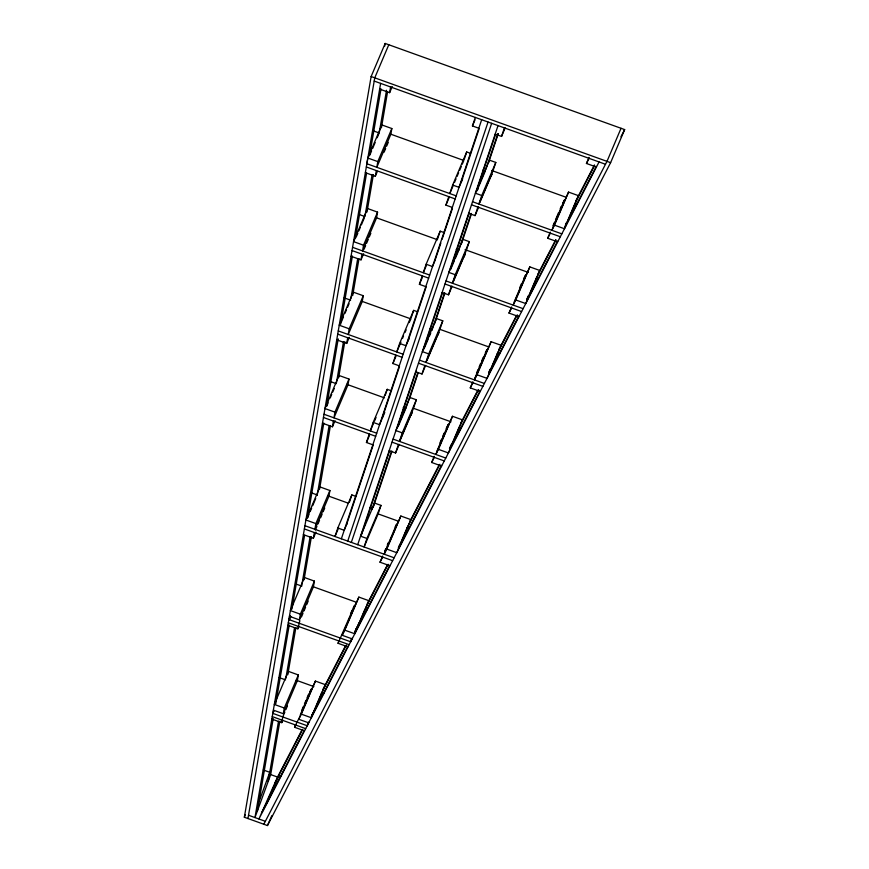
<?xml version="1.0" encoding="UTF-8"?>
<svg xmlns="http://www.w3.org/2000/svg" width="869" height="869" viewBox="0 0 869 869"><rect width="100%" height="100%" fill="white"/><g stroke="black" fill="none" stroke-linecap="round" stroke-linejoin="round"><path stroke-width="1.3" d="M244.341 817.24L371.128 76.526L385.173 43.45L624.659 129.59L610.614 162.666L267.456 825.55L244.341 817.24L245.264 814.698M247.958 818.544L374.756 77.83L388.791 44.754M384.717 46.122L385.173 43.45M391.843 128.525L377.798 161.612L376.82 167.315L390.865 134.228L391.843 128.525L381.871 124.94L367.826 158.028L366.848 163.73L456.182 195.862M380.633 83.381L254.965 817.566L270.693 774.594L279.851 721.14M257.43 810.81L273.224 718.565M275.745 703.857L289.247 624.985M291.995 608.941L304.574 535.413M307.55 518.033L323.8 423.105M326.777 405.725L338.215 338.877M340.735 324.17L352.412 255.997M355.378 238.617L366.599 173.105M369.575 155.725L381.013 88.877M268.217 781.35L278.514 721.194M285.836 678.417L294.537 627.624M301.63 586.184L310.092 536.727M317.185 495.287L329.09 425.777M336.412 383.001L343.505 341.56M350.826 298.795L357.691 258.69M365.013 215.914L372.106 174.473M379.199 133.033L386.52 90.257M287.78 674.779L295.862 627.603M304.041 579.808L311.417 536.727M319.553 489.204L330.405 425.81M338.628 377.754L344.808 341.626M352.695 295.558L358.995 258.766M367 212.003L373.409 174.582M381.415 127.808L387.585 91.734M271.823 719.076L281.795 722.66L282.773 716.958L284.847 712.059M273.355 710.136L283.327 713.721L284.293 708.018L298.339 674.941L288.367 671.357L274.322 704.433L284.293 708.018M287.878 625.245L297.85 628.83L299.87 620.672M289.41 616.306L299.381 619.89L300.359 614.187L314.404 581.111L304.432 577.516L290.387 610.603L300.359 614.187M303.39 534.641L313.361 538.226L314.339 532.523M315.871 523.583L314.893 529.286L328.938 496.21L329.905 490.507L319.944 486.922L305.899 519.999L315.871 523.583L329.905 490.507M322.464 423.192L332.436 426.777L333.414 421.074M334.945 412.134L333.968 417.837L348.013 384.761L348.99 379.058L339.019 375.473L324.973 408.549L334.945 412.134L348.99 379.058M336.737 339.855L346.709 343.44L347.687 337.737M349.208 328.797L348.241 334.5L362.275 301.424L363.253 295.721L353.281 292.136L339.236 325.212L349.208 328.797L363.253 295.721M351.043 256.268L361.015 259.853L361.993 254.15M363.524 245.21L362.547 250.913L376.581 217.837L377.559 212.134L367.587 208.538L353.553 241.625L363.524 245.21L377.559 212.134M365.349 172.67L375.321 176.266L376.299 170.563M379.655 89.083L389.627 92.668L390.605 86.965M298.339 674.941L297.361 680.644L283.327 713.721M314.404 581.111L313.427 586.814L299.381 619.89M355.693 496.297L351.858 494.917L337.824 527.994L334.967 536.51L338.606 527.939M372.834 444.798L366.446 442.495L369.303 433.979M391.05 390.702L387.216 389.323L373.181 422.399L370.324 430.915L373.442 423.561M399.273 365.827L392.886 363.535L395.743 355.019M417.489 311.732L413.655 310.363L399.621 343.44L396.764 351.956L400.924 342.158M425.788 286.64L419.401 284.337L422.258 275.821M444.005 232.544L440.17 231.165L426.136 264.241L423.279 272.757L426.407 265.403M452.304 207.441L445.916 205.138L448.773 196.622M470.52 153.346L466.696 151.966L452.651 185.043L449.794 193.559L453.444 184.988M478.819 128.243L472.443 125.94L475.289 117.434M349.414 502.217L351.858 494.917M385.184 395.406L387.216 389.323M411.211 317.663L413.655 310.363M437.324 239.681L440.17 231.165M464.252 159.266L466.696 151.966M341.354 538.813L481.676 119.726M346.568 524.604L373.257 444.906M382.295 417.913L399.512 366.49M408.126 340.778L426.201 286.781M435.239 259.788L440.833 243.081M442.125 239.225L452.456 208.364M461.07 182.653L479.145 128.666M347.73 541.105L488.052 122.018M351.326 542.397L491.648 123.311M357.702 544.689L498.024 125.603M361.135 535.836L389.616 450.783M397.361 427.646L416.294 371.085M423.616 349.229L442.56 292.668M450.305 269.531L469.238 212.959M476.56 191.115L495.504 134.543M372.117 509.104L391.495 451.25M405.693 408.832L417.75 372.834M431.947 330.405L444.439 293.125M458.636 250.707L471.117 213.426M485.76 169.716L497.807 133.728M373.377 506.746L391.973 451.196M409.625 398.48L418.228 372.768M434.761 323.398L444.917 293.07M461.276 244.222L471.172 214.654M488.617 162.579L498.295 133.663M366.935 538.465L364.089 546.981L378.124 513.905L380.98 505.389L374.593 503.097L360.559 536.173L366.935 538.465L380.98 505.389M389.182 450.674L395.569 452.966L398.415 444.45M402.293 432.871L399.447 441.387L413.481 408.311L416.338 399.794L409.951 397.502L395.916 430.579L402.293 432.871L416.338 399.794M415.621 371.715L422.008 374.007L424.854 365.491M428.732 353.911L425.886 362.427L439.92 329.351L442.777 320.835L436.39 318.543L422.356 351.619L428.732 353.911L442.777 320.835M442.136 292.516L448.523 294.808L451.369 286.292M455.247 274.713L452.401 283.229L466.436 250.153L469.293 241.636L462.905 239.344L448.871 272.421L455.247 274.713L469.293 241.636M468.652 213.318L475.039 215.621L477.885 207.104M481.763 195.514L478.917 204.03L492.962 170.954L495.808 162.438L489.432 160.146L475.386 193.222L481.763 195.514L495.808 162.438M495.178 134.119L501.554 136.422L504.411 127.906M411.233 415.024L412.46 411.374L400.5 439.551M438.085 334.847L438.899 332.414L426.94 360.592M464.187 256.866L465.415 253.216L453.455 281.393M491.115 176.45L491.93 174.017L479.97 202.195M258.984 801.772L269.77 772.302L263.329 769.988M352.271 638.052L350.663 641.767L288.856 619.543L290.365 615.784M289.312 620.27L290.822 616.512M308.799 722.02L307.192 725.745L272.801 713.373L273.8 710.875M389.627 92.668L392.234 86.552M370.085 154.465L371.606 150.88M372.616 148.501L375.158 142.527M377.179 137.758L378.699 134.174M384.098 152.184L385.662 148.501M386.705 146.057L388.258 142.375M375.321 176.266L377.407 171.356M356.29 236.857L357.811 233.283M358.821 230.893L360.342 227.309M361.352 224.93L364.393 217.761M364.068 249.251L365.632 245.569M366.675 243.124L368.228 239.442M369.271 236.998L370.835 233.316M361.015 259.853L363.611 253.726M341.474 321.639L343.494 316.87M345.015 313.285L346.535 309.712M347.546 307.322L349.066 303.737M346.709 343.44L349.305 337.313M326.668 406.355L328.189 402.771M330.22 398.002L331.73 394.417M332.751 392.028L334.272 388.454M332.436 426.777L335.043 420.65M472.443 125.94L475.039 119.824M307.626 517.62L309.147 514.046M310.157 511.656L311.678 508.072M312.688 505.693L315.729 498.524M454.476 182.533L456.04 178.862M457.083 176.407L458.636 172.735M459.679 170.281L461.243 166.609M462.275 164.154L463.84 160.483L391.104 134.315M445.916 205.138L449.045 197.795M462.677 178.764L459.028 187.346L452.651 185.043M419.401 284.337L422.53 276.994M315.382 530.079L316.935 526.397M317.978 523.953L319.542 520.27M320.574 517.826L322.138 514.155M323.181 511.7L324.734 508.028M313.361 538.226L315.958 532.1M435.119 260.407L432.512 266.533L426.136 264.241M402.488 338.476L403.52 336.031M405.084 332.349L406.127 329.905M409.245 322.551L410.809 318.88M392.886 363.535L396.003 356.181M288.856 619.543L290.42 615.86M409.114 338.389L405.997 345.732L399.621 343.44M374.485 421.117L376.049 417.435M366.446 442.495L369.564 435.152M477.179 190.235L485.282 171.139L482.729 170.215M477.19 190.702L478.254 188.258M501.554 136.422L505.193 127.841M384.761 412.449L379.557 424.691L373.181 422.399M301.434 617.001L302.988 613.329M304.031 610.874L305.595 607.203M306.627 604.748L308.191 601.076M297.85 628.83L298.893 626.375M450.653 269.433L454.205 261.069M455.215 258.69L458.256 251.521M475.039 215.621L478.678 207.039M347.328 522.942L344.2 530.296L337.824 527.994M424.137 348.621L428.189 339.073M429.21 336.694L430.731 333.109M448.523 294.808L452.162 286.238M272.801 713.373L273.833 710.929M398.154 426.56L405.247 409.853M422.008 374.007L425.647 365.436M285.89 709.615L287.443 705.932M395.569 452.966L399.208 444.396M281.795 722.66L282.827 720.216M304.552 730.851L294.58 727.266L295.612 724.811M301.858 710.114L303.411 706.432M304.454 703.988L306.018 700.305M307.061 697.861L308.614 694.179M298.263 719.706L294.58 727.266M300.337 714.807L311.254 689.084L309.679 692.137M298.719 719.26L315.404 681.079L325.375 684.663L311.33 717.751L301.358 714.155L298.719 719.26L308.691 722.845M301.358 714.155L315.404 681.079M348.024 646.873L338.052 643.288L339.084 640.833M350.533 613.883L352.086 610.212M342.19 635.282L358.875 597.101L368.847 600.685L354.802 633.773L344.83 630.188L342.19 635.282L352.162 638.878M344.83 630.188L358.875 597.101M307.192 725.745L308.234 723.29M311.287 716.729L312.851 713.047M311.993 715.535L321.617 692.854L323.768 693.625M389.996 565.795L380.025 562.21L382.621 556.084M384.706 551.185L385.749 548.73M387.302 545.059L388.345 542.604M384.75 552.206L396.709 524.029L395.123 527.081M386.803 549.099L400.848 516.023L410.82 519.608L396.775 552.695L386.803 549.099L384.163 554.205L400.848 516.023M350.663 641.767L351.706 639.323M354.824 631.969L356.388 628.298M354.758 632.751L358.919 622.943M355.464 631.557L365.089 608.876L367.239 609.647M441.626 466.056L431.654 462.471L434.261 456.344M439.975 442.864L441.539 439.193M442.582 436.738L444.135 433.066M436.901 451.239L448.339 424.278L446.231 428.363M438.443 449.36L452.488 416.284L462.46 419.868L448.415 452.945L438.443 449.36L435.803 454.465L452.488 416.284M398.295 547.991L399.859 544.32M398.686 547.633L407.3 527.342L409.451 528.113M480.242 391.474L470.27 387.878L472.866 381.763M476.505 373.181L478.069 369.51M479.112 367.055L480.666 363.383M481.708 360.928L483.273 357.257M474.995 377.874L486.955 349.696L485.369 352.76M477.048 374.778L491.094 341.702L501.065 345.286L487.02 378.363L477.048 374.778L474.409 379.883L491.094 341.702M449.469 448.697L451.033 445.026M449.936 448.252L452.01 443.353M449.74 449.24L458.854 427.754L461.004 428.536M518.967 316.664L508.995 313.079L511.591 306.953M519.912 287.346L521.476 283.674M514.242 301.847L525.68 274.897L523.562 278.982M515.773 299.979L529.818 266.892L539.79 270.476L525.745 303.563L515.773 299.979L513.134 305.073L529.818 266.892M488.606 372.888L490.159 369.216M489.062 372.443L490.105 369.998M488.932 373.312L497.546 353.02L499.697 353.792M557.659 241.843L547.687 238.258L550.294 232.132M552.89 226.005L554.455 222.334M555.497 219.879L558.615 212.536M560.168 208.853L561.211 206.409M553.455 225.81L564.372 200.076L562.786 203.14M554.509 225.169L568.543 192.092L578.515 195.677L564.481 228.753L554.509 225.169L551.858 230.274L568.543 192.092M526.81 299.305L528.374 295.634M527.266 298.86L528.309 296.416M527.157 299.696L536.271 278.21L538.422 278.982M596.416 167.054L586.445 163.47L589.052 157.343M565.447 225.277L566.49 222.822L565.469 225.277M565.371 226.081L574.996 203.411L577.146 204.182M621.042 128.286L606.996 161.373L263.828 824.246M354.954 631.85L357.094 626.886M266.033 804.303L278.808 775.55L280.948 776.332M267.456 825.55L271.845 815.665M353.151 608.17L354.737 605.106L338.052 643.288M380.025 562.21L382.664 557.105M431.654 462.471L434.304 457.366M470.27 387.878L472.91 382.784M508.995 313.079L511.635 307.974M547.687 238.258L550.338 233.153M586.445 163.47L589.095 158.364M301.869 730.069L277.548 777.06L258.919 818.989L599.056 161.949M322.725 689.769L345.525 645.732M367.261 603.749L387.313 565.013M409.766 521.65L439.084 465.013M460.874 422.931L477.754 390.311M498.958 349.349L516.425 315.61M537.629 274.647L555.726 239.714M575.68 201.152L594.396 165.012M274.615 783.653L302.694 729.417M321.411 693.266L346.362 645.059M365.708 607.703L388.161 564.307M406.877 528.156L439.942 464.285M458.669 428.124L478.623 389.562M497.35 353.411L517.316 314.839M536.032 278.688L555.997 240.126M574.713 203.965L594.678 165.403M261.841 812.396L304.269 730.438M311.765 715.98L347.948 646.08M350.446 641.257L351.695 638.845M355.432 631.611L389.757 565.328M398.491 548.448L441.539 465.284M450.272 448.415L480.22 390.561M488.965 373.692L518.912 315.838M527.016 300.174L557.594 241.115M565.078 226.646L596.275 166.392M620.922 136.813L624.659 129.59M371.128 76.526L610.614 162.666M374.202 81.067L605.497 164.263M491.648 170.487L565.665 197.111M372.768 130.665L379.21 132.979M367.826 158.028L377.798 161.612M472.508 201.727L561.83 233.859M366.327 166.967L455.15 198.925M471.476 204.791L560.309 236.748M375.462 217.424L437.422 239.714M465.078 249.664L528.298 272.399M359.538 214.643L364.904 216.566M456.214 249.414L458.767 250.337M352.575 247.328L429.666 275.049M446.014 280.937L523.105 308.669M352.021 250.565L428.634 278.123M444.993 284L521.606 311.558M362.482 301.5L410.831 318.88M439.899 329.34L488.248 346.731M344.157 297.839L350.587 300.163M429.699 328.612L432.251 329.525M338.269 330.915L403.151 354.248M419.499 360.135L484.381 383.468M337.715 334.152L402.119 357.322M418.478 363.199L482.882 386.368M346.829 384.337L384.478 397.872M413.383 408.267L451.033 421.813M330.926 381.752L336.292 383.674M403.194 407.746L405.747 408.658M323.996 414.252L376.712 433.207M393.06 439.095L445.775 458.05M323.442 417.489L375.68 436.281M392.038 442.158L444.276 460.95M369.836 507.377L372.388 508.3M327.885 495.83L348.273 503.173M377.591 513.709L397.98 521.052M311.884 493.016L317.25 494.95M304.921 525.702L394.135 557.789M304.367 528.939L392.636 560.69M313.492 586.836L356.16 602.184M296.286 584.131L301.652 586.054M288.302 622.78L349.164 644.668M296.231 680.242L313.894 686.597M279.155 677.581L285.586 679.895M272.247 716.61L305.692 728.646M270.422 774.496L277.819 777.158M248.523 815.252L265.349 821.303"/></g></svg>
